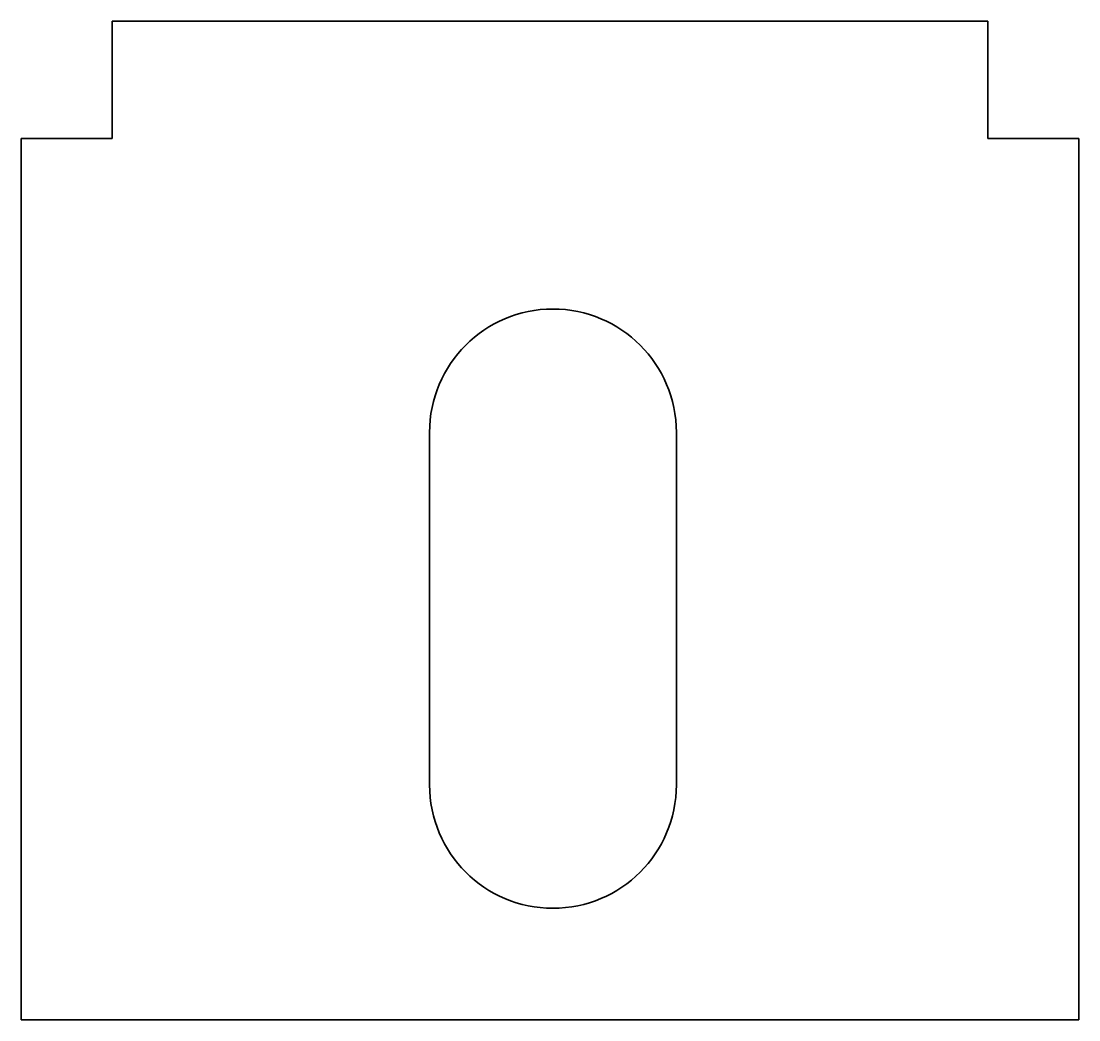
# Model space of a CAD drawing. Extents: x 169.9 to 187.9, y 187.1 to 204.1.
import ezdxf

# ---------------------------------------------------------------- set-up
doc = ezdxf.new("R2010")
doc.units = 0

msp = doc.modelspace()

# ---------------------------------------------------------------- linework, layer by layer
at = {"color": 7, "lineweight": 35}
for p, q in [((171.464386, 204.126083), (171.464386, 202.126083)), ((171.464386, 204.126083), (186.36438, 204.126083)), ((186.36438, 202.126083), (186.36438, 204.126083)), ((169.914383, 202.126083), (169.914383, 187.126083)), ((169.914383, 202.126083), (171.464386, 202.126083)), ((186.36438, 202.126083), (187.914383, 202.126083)), ((187.914383, 187.126083), (187.914383, 202.126083)), ((176.86438, 191.126083), (176.86438, 197.126083)), ((181.064392, 197.126083), (181.064392, 191.126083)), ((187.914383, 187.126083), (169.914383, 187.126083))]:
    msp.add_line(p, q, dxfattribs=at)
for centre, start, end in [((178.964386, 197.126083), 360, 179.999995), ((178.964386, 191.126083), 180.000005, 360)]:
    msp.add_arc(centre, 2.1, start, end, dxfattribs=at)

doc.saveas('drawing.dxf')
